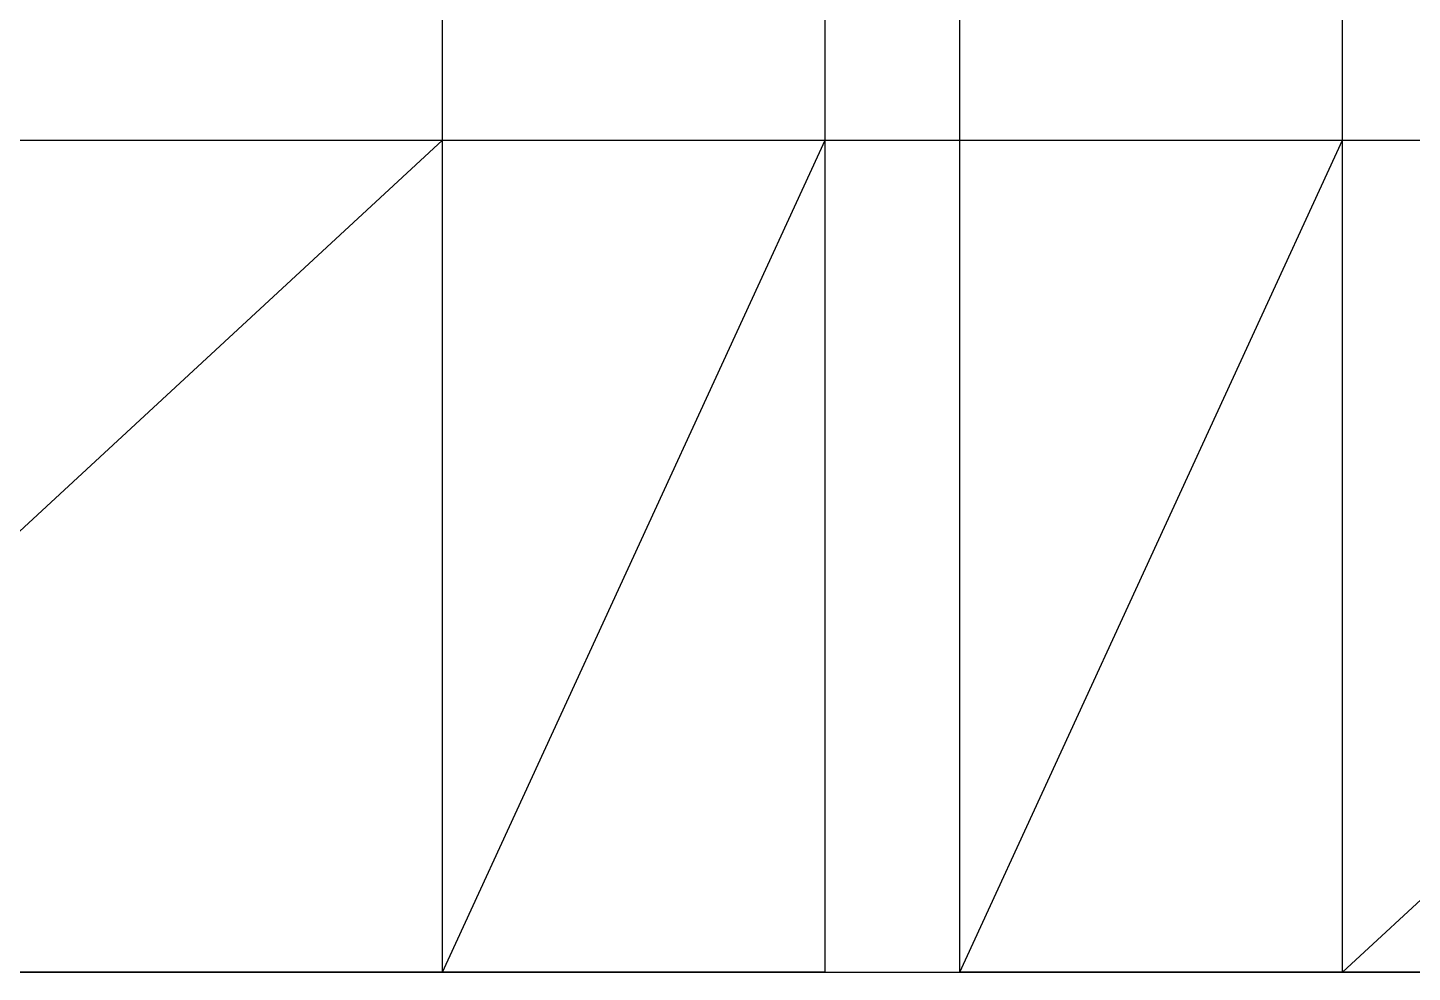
# Model space of a CAD drawing. Header units: metres. Extents: x -11.5 to 50.6, y -25 to 40.
# Drawn here: x 7.31 to 19.62, y 0 to 8.4 of the extents above; entities that cross this region are included whole.
import ezdxf

# ---------------------------------------------------------------- set-up
doc = ezdxf.new("R2010")
doc.units = ezdxf.units.M
for name, color, linetype in [('beam_x', 3, 'Continuous'), ('beam_y', 2, 'Continuous'), ('brace_xz', 6, 'Continuous'), ('column', 4, 'Continuous'), ('floor_brace', 5, 'Continuous'), ('shear_wall_xz', 7, 'Continuous')]:
    doc.layers.add(name, color=color, linetype=linetype)

msp = doc.modelspace()

# ---------------------------------------------------------------- linework, layer by layer
at = {"layer": 'beam_x'}
for p, q in [((3, 7.4), (11, 7.4)), ((3, 7.4, 15), (11, 7.4, 15)), ((3, 7.4, 27), (11, 7.4, 27)), ((3, 7.4, 39), (11, 7.4, 39)), ((3, 7.4, 51), (11, 7.4, 51)), ((3, 7.4, 63), (11, 7.4, 63)), ((3, 7.4, 75), (11, 7.4, 75)), ((3, 7.4, 87), (11, 7.4, 87)), ((3, 7.4, 99), (11, 7.4, 99)), ((3, 7.4, 111), (11, 7.4, 111)), ((3, 7.4, 123), (11, 7.4, 123)), ((3, 7.4, 135), (11, 7.4, 135)), ((3, 7.4, 147), (11, 7.4, 147)), ((11, 7.4), (14.4, 7.4)), ((11, 7.4, 15), (14.4, 7.4, 15)), ((11, 7.4, 27), (14.4, 7.4, 27)), ((11, 7.4, 39), (14.4, 7.4, 39)), ((11, 7.4, 51), (14.4, 7.4, 51)), ((11, 7.4, 63), (14.4, 7.4, 63)), ((11, 7.4, 75), (14.4, 7.4, 75)), ((11, 7.4, 87), (14.4, 7.4, 87)), ((11, 7.4, 99), (14.4, 7.4, 99)), ((11, 7.4, 111), (14.4, 7.4, 111)), ((11, 7.4, 123), (14.4, 7.4, 123)), ((11, 7.4, 135), (14.4, 7.4, 135)), ((11, 7.4, 147), (14.4, 7.4, 147)), ((14.4, 7.4), (15.6, 7.4)), ((14.4, 7.4, 9), (15.6, 7.4, 9)), ((14.4, 7.4, 15), (15.6, 7.4, 15)), ((14.4, 7.4, 21), (15.6, 7.4, 21)), ((14.4, 7.4, 27), (15.6, 7.4, 27)), ((14.4, 7.4, 33), (15.6, 7.4, 33)), ((14.4, 7.4, 39), (15.6, 7.4, 39)), ((14.4, 7.4, 45), (15.6, 7.4, 45)), ((14.4, 7.4, 51), (15.6, 7.4, 51)), ((14.4, 7.4, 57), (15.6, 7.4, 57)), ((14.4, 7.4, 63), (15.6, 7.4, 63)), ((14.4, 7.4, 69), (15.6, 7.4, 69)), ((14.4, 7.4, 75), (15.6, 7.4, 75)), ((14.4, 7.4, 81), (15.6, 7.4, 81)), ((14.4, 7.4, 87), (15.6, 7.4, 87)), ((14.4, 7.4, 93), (15.6, 7.4, 93)), ((14.4, 7.4, 99), (15.6, 7.4, 99)), ((14.4, 7.4, 105), (15.6, 7.4, 105)), ((14.4, 7.4, 111), (15.6, 7.4, 111)), ((14.4, 7.4, 117), (15.6, 7.4, 117)), ((14.4, 7.4, 123), (15.6, 7.4, 123)), ((14.4, 7.4, 129), (15.6, 7.4, 129)), ((14.4, 7.4, 135), (15.6, 7.4, 135)), ((14.4, 7.4, 141), (15.6, 7.4, 141)), ((14.4, 7.4, 147), (15.6, 7.4, 147)), ((14.4, 7.4, 153), (15.6, 7.4, 153)), ((15.6, 7.4), (19, 7.4)), ((15.6, 7.4, 15), (19, 7.4, 15)), ((15.6, 7.4, 27), (19, 7.4, 27)), ((15.6, 7.4, 39), (19, 7.4, 39)), ((15.6, 7.4, 51), (19, 7.4, 51)), ((15.6, 7.4, 63), (19, 7.4, 63)), ((15.6, 7.4, 75), (19, 7.4, 75)), ((15.6, 7.4, 87), (19, 7.4, 87)), ((15.6, 7.4, 99), (19, 7.4, 99)), ((15.6, 7.4, 111), (19, 7.4, 111)), ((15.6, 7.4, 123), (19, 7.4, 123)), ((15.6, 7.4, 135), (19, 7.4, 135)), ((15.6, 7.4, 147), (19, 7.4, 147)), ((19, 7.4), (27, 7.4)), ((19, 7.4, 15), (27, 7.4, 15)), ((19, 7.4, 27), (27, 7.4, 27)), ((19, 7.4, 39), (27, 7.4, 39)), ((19, 7.4, 51), (27, 7.4, 51)), ((19, 7.4, 63), (27, 7.4, 63)), ((19, 7.4, 75), (27, 7.4, 75)), ((19, 7.4, 87), (27, 7.4, 87)), ((19, 7.4, 99), (27, 7.4, 99)), ((19, 7.4, 111), (27, 7.4, 111)), ((19, 7.4, 123), (27, 7.4, 123)), ((19, 7.4, 135), (27, 7.4, 135)), ((19, 7.4, 147), (27, 7.4, 147)), ((3, 0), (11, 0)), ((3, 0, 9), (11, 0, 9)), ((3, 0, 15), (11, 0, 15)), ((3, 0, 21), (11, 0, 21)), ((3, 0, 27), (11, 0, 27)), ((3, 0, 33), (11, 0, 33)), ((3, 0, 39), (11, 0, 39)), ((3, 0, 45), (11, 0, 45)), ((3, 0, 51), (11, 0, 51)), ((3, 0, 57), (11, 0, 57)), ((3, 0, 63), (11, 0, 63)), ((3, 0, 69), (11, 0, 69)), ((3, 0, 75), (11, 0, 75)), ((3, 0, 81), (11, 0, 81)), ((3, 0, 87), (11, 0, 87)), ((3, 0, 93), (11, 0, 93)), ((3, 0, 99), (11, 0, 99)), ((3, 0, 105), (11, 0, 105)), ((3, 0, 111), (11, 0, 111)), ((3, 0, 117), (11, 0, 117)), ((3, 0, 123), (11, 0, 123)), ((3, 0, 129), (11, 0, 129)), ((3, 0, 135), (11, 0, 135)), ((3, 0, 141), (11, 0, 141)), ((3, 0, 147), (11, 0, 147)), ((3, 0, 153), (11, 0, 153)), ((11, 0), (14.4, 0)), ((11, 0, 9), (14.4, 0, 9)), ((11, 0, 15), (14.4, 0, 15)), ((11, 0, 21), (14.4, 0, 21)), ((11, 0, 27), (14.4, 0, 27)), ((11, 0, 33), (14.4, 0, 33)), ((11, 0, 39), (14.4, 0, 39)), ((11, 0, 45), (14.4, 0, 45)), ((11, 0, 51), (14.4, 0, 51)), ((11, 0, 57), (14.4, 0, 57)), ((11, 0, 63), (14.4, 0, 63)), ((11, 0, 69), (14.4, 0, 69)), ((11, 0, 75), (14.4, 0, 75)), ((11, 0, 81), (14.4, 0, 81)), ((11, 0, 87), (14.4, 0, 87)), ((11, 0, 93), (14.4, 0, 93)), ((11, 0, 99), (14.4, 0, 99)), ((11, 0, 105), (14.4, 0, 105)), ((11, 0, 111), (14.4, 0, 111)), ((11, 0, 117), (14.4, 0, 117)), ((11, 0, 123), (14.4, 0, 123)), ((11, 0, 129), (14.4, 0, 129)), ((11, 0, 135), (14.4, 0, 135)), ((11, 0, 141), (14.4, 0, 141)), ((11, 0, 147), (14.4, 0, 147)), ((11, 0, 153), (14.4, 0, 153)), ((14.4, 0), (15.6, 0)), ((14.4, 0, 9), (15.6, 0, 9)), ((14.4, 0, 15), (15.6, 0, 15)), ((14.4, 0, 21), (15.6, 0, 21)), ((14.4, 0, 27), (15.6, 0, 27)), ((14.4, 0, 33), (15.6, 0, 33)), ((14.4, 0, 39), (15.6, 0, 39)), ((14.4, 0, 45), (15.6, 0, 45)), ((14.4, 0, 51), (15.6, 0, 51)), ((14.4, 0, 57), (15.6, 0, 57)), ((14.4, 0, 63), (15.6, 0, 63)), ((14.4, 0, 69), (15.6, 0, 69)), ((14.4, 0, 75), (15.6, 0, 75)), ((14.4, 0, 81), (15.6, 0, 81)), ((14.4, 0, 87), (15.6, 0, 87)), ((14.4, 0, 93), (15.6, 0, 93)), ((14.4, 0, 99), (15.6, 0, 99)), ((14.4, 0, 105), (15.6, 0, 105)), ((14.4, 0, 111), (15.6, 0, 111)), ((14.4, 0, 117), (15.6, 0, 117)), ((14.4, 0, 123), (15.6, 0, 123)), ((14.4, 0, 129), (15.6, 0, 129)), ((14.4, 0, 135), (15.6, 0, 135)), ((14.4, 0, 141), (15.6, 0, 141)), ((14.4, 0, 147), (15.6, 0, 147)), ((14.4, 0, 153), (15.6, 0, 153)), ((15.6, 0), (19, 0)), ((15.6, 0, 9), (19, 0, 9)), ((15.6, 0, 15), (19, 0, 15)), ((15.6, 0, 21), (19, 0, 21)), ((15.6, 0, 27), (19, 0, 27)), ((15.6, 0, 33), (19, 0, 33)), ((15.6, 0, 39), (19, 0, 39)), ((15.6, 0, 45), (19, 0, 45)), ((15.6, 0, 51), (19, 0, 51)), ((15.6, 0, 57), (19, 0, 57)), ((15.6, 0, 63), (19, 0, 63)), ((15.6, 0, 69), (19, 0, 69)), ((15.6, 0, 75), (19, 0, 75)), ((15.6, 0, 81), (19, 0, 81)), ((15.6, 0, 87), (19, 0, 87)), ((15.6, 0, 93), (19, 0, 93)), ((15.6, 0, 99), (19, 0, 99)), ((15.6, 0, 105), (19, 0, 105)), ((15.6, 0, 111), (19, 0, 111)), ((15.6, 0, 117), (19, 0, 117)), ((15.6, 0, 123), (19, 0, 123)), ((15.6, 0, 129), (19, 0, 129)), ((15.6, 0, 135), (19, 0, 135)), ((15.6, 0, 141), (19, 0, 141)), ((15.6, 0, 147), (19, 0, 147)), ((15.6, 0, 153), (19, 0, 153)), ((19, 0), (27, 0)), ((19, 0, 9), (27, 0, 9)), ((19, 0, 15), (27, 0, 15)), ((19, 0, 21), (27, 0, 21)), ((19, 0, 27), (27, 0, 27)), ((19, 0, 33), (27, 0, 33)), ((19, 0, 39), (27, 0, 39)), ((19, 0, 45), (27, 0, 45)), ((19, 0, 51), (27, 0, 51)), ((19, 0, 57), (27, 0, 57)), ((19, 0, 63), (27, 0, 63)), ((19, 0, 69), (27, 0, 69)), ((19, 0, 75), (27, 0, 75)), ((19, 0, 81), (27, 0, 81)), ((19, 0, 87), (27, 0, 87)), ((19, 0, 93), (27, 0, 93)), ((19, 0, 99), (27, 0, 99)), ((19, 0, 105), (27, 0, 105)), ((19, 0, 111), (27, 0, 111)), ((19, 0, 117), (27, 0, 117)), ((19, 0, 123), (27, 0, 123)), ((19, 0, 129), (27, 0, 129)), ((19, 0, 135), (27, 0, 135)), ((19, 0, 141), (27, 0, 141)), ((19, 0, 147), (27, 0, 147)), ((19, 0, 153), (27, 0, 153))]:
    msp.add_line(p, q, dxfattribs=at)
at = {"layer": 'beam_y'}
for p, q in [((11, 7.4, 9), (11, 8.6, 9)), ((11, 7.4, 21), (11, 8.6, 21)), ((11, 7.4, 33), (11, 8.6, 33)), ((11, 7.4, 45), (11, 8.6, 45)), ((11, 7.4, 57), (11, 8.6, 57)), ((11, 7.4, 69), (11, 8.6, 69)), ((11, 7.4, 81), (11, 8.6, 81)), ((11, 7.4, 93), (11, 8.6, 93)), ((11, 7.4, 105), (11, 8.6, 105)), ((11, 7.4, 117), (11, 8.6, 117)), ((11, 7.4, 129), (11, 8.6, 129)), ((11, 7.4, 141), (11, 8.6, 141)), ((11, 7.4, 153), (11, 8.6, 153)), ((14.4, 7.4), (14.4, 8.6)), ((14.4, 7.4, 9), (14.4, 8.6, 9)), ((14.4, 7.4, 15), (14.4, 8.6, 15)), ((14.4, 7.4, 21), (14.4, 8.6, 21)), ((14.4, 7.4, 27), (14.4, 8.6, 27)), ((14.4, 7.4, 33), (14.4, 8.6, 33)), ((14.4, 7.4, 39), (14.4, 8.6, 39)), ((14.4, 7.4, 45), (14.4, 8.6, 45)), ((14.4, 7.4, 51), (14.4, 8.6, 51)), ((14.4, 7.4, 57), (14.4, 8.6, 57)), ((14.4, 7.4, 63), (14.4, 8.6, 63)), ((14.4, 7.4, 69), (14.4, 8.6, 69)), ((14.4, 7.4, 75), (14.4, 8.6, 75)), ((14.4, 7.4, 81), (14.4, 8.6, 81)), ((14.4, 7.4, 87), (14.4, 8.6, 87)), ((14.4, 7.4, 93), (14.4, 8.6, 93)), ((14.4, 7.4, 99), (14.4, 8.6, 99)), ((14.4, 7.4, 105), (14.4, 8.6, 105)), ((14.4, 7.4, 111), (14.4, 8.6, 111)), ((14.4, 7.4, 117), (14.4, 8.6, 117)), ((14.4, 7.4, 123), (14.4, 8.6, 123)), ((14.4, 7.4, 129), (14.4, 8.6, 129)), ((14.4, 7.4, 135), (14.4, 8.6, 135)), ((14.4, 7.4, 141), (14.4, 8.6, 141)), ((14.4, 7.4, 147), (14.4, 8.6, 147)), ((14.4, 7.4, 153), (14.4, 8.6, 153)), ((15.6, 7.4), (15.6, 8.6)), ((15.6, 7.4, 9), (15.6, 8.6, 9)), ((15.6, 7.4, 15), (15.6, 8.6, 15)), ((15.6, 7.4, 21), (15.6, 8.6, 21)), ((15.6, 7.4, 27), (15.6, 8.6, 27)), ((15.6, 7.4, 33), (15.6, 8.6, 33)), ((15.6, 7.4, 39), (15.6, 8.6, 39)), ((15.6, 7.4, 45), (15.6, 8.6, 45)), ((15.6, 7.4, 51), (15.6, 8.6, 51)), ((15.6, 7.4, 57), (15.6, 8.6, 57)), ((15.6, 7.4, 63), (15.6, 8.6, 63)), ((15.6, 7.4, 69), (15.6, 8.6, 69)), ((15.6, 7.4, 75), (15.6, 8.6, 75)), ((15.6, 7.4, 81), (15.6, 8.6, 81)), ((15.6, 7.4, 87), (15.6, 8.6, 87)), ((15.6, 7.4, 93), (15.6, 8.6, 93)), ((15.6, 7.4, 99), (15.6, 8.6, 99)), ((15.6, 7.4, 105), (15.6, 8.6, 105)), ((15.6, 7.4, 111), (15.6, 8.6, 111)), ((15.6, 7.4, 117), (15.6, 8.6, 117)), ((15.6, 7.4, 123), (15.6, 8.6, 123)), ((15.6, 7.4, 129), (15.6, 8.6, 129)), ((15.6, 7.4, 135), (15.6, 8.6, 135)), ((15.6, 7.4, 141), (15.6, 8.6, 141)), ((15.6, 7.4, 147), (15.6, 8.6, 147)), ((15.6, 7.4, 153), (15.6, 8.6, 153)), ((19, 7.4, 9), (19, 8.6, 9)), ((19, 7.4, 21), (19, 8.6, 21)), ((19, 7.4, 33), (19, 8.6, 33)), ((19, 7.4, 45), (19, 8.6, 45)), ((19, 7.4, 57), (19, 8.6, 57)), ((19, 7.4, 69), (19, 8.6, 69)), ((19, 7.4, 81), (19, 8.6, 81)), ((19, 7.4, 93), (19, 8.6, 93)), ((19, 7.4, 105), (19, 8.6, 105)), ((19, 7.4, 117), (19, 8.6, 117)), ((19, 7.4, 129), (19, 8.6, 129)), ((19, 7.4, 141), (19, 8.6, 141)), ((19, 7.4, 153), (19, 8.6, 153)), ((11, 0, 9), (11, 7.4, 9)), ((11, 0, 21), (11, 7.4, 21)), ((11, 0, 33), (11, 7.4, 33)), ((11, 0, 45), (11, 7.4, 45)), ((11, 0, 57), (11, 7.4, 57)), ((11, 0, 69), (11, 7.4, 69)), ((11, 0, 81), (11, 7.4, 81)), ((11, 0, 93), (11, 7.4, 93)), ((11, 0, 105), (11, 7.4, 105)), ((11, 0, 117), (11, 7.4, 117)), ((11, 0, 129), (11, 7.4, 129)), ((11, 0, 141), (11, 7.4, 141)), ((11, 0, 153), (11, 7.4, 153)), ((14.4, 0), (14.4, 7.4)), ((14.4, 0, 9), (14.4, 7.4, 9)), ((14.4, 0, 15), (14.4, 7.4, 15)), ((14.4, 0, 21), (14.4, 7.4, 21)), ((14.4, 0, 27), (14.4, 7.4, 27)), ((14.4, 0, 33), (14.4, 7.4, 33)), ((14.4, 0, 39), (14.4, 7.4, 39)), ((14.4, 0, 45), (14.4, 7.4, 45)), ((14.4, 0, 51), (14.4, 7.4, 51)), ((14.4, 0, 57), (14.4, 7.4, 57)), ((14.4, 0, 63), (14.4, 7.4, 63)), ((14.4, 0, 69), (14.4, 7.4, 69)), ((14.4, 0, 75), (14.4, 7.4, 75)), ((14.4, 0, 81), (14.4, 7.4, 81)), ((14.4, 0, 87), (14.4, 7.4, 87)), ((14.4, 0, 93), (14.4, 7.4, 93)), ((14.4, 0, 99), (14.4, 7.4, 99)), ((14.4, 0, 105), (14.4, 7.4, 105)), ((14.4, 0, 111), (14.4, 7.4, 111)), ((14.4, 0, 117), (14.4, 7.4, 117)), ((14.4, 0, 123), (14.4, 7.4, 123)), ((14.4, 0, 129), (14.4, 7.4, 129)), ((14.4, 0, 135), (14.4, 7.4, 135)), ((14.4, 0, 141), (14.4, 7.4, 141)), ((14.4, 0, 147), (14.4, 7.4, 147)), ((14.4, 0, 153), (14.4, 7.4, 153)), ((15.6, 0), (15.6, 7.4)), ((15.6, 0, 9), (15.6, 7.4, 9)), ((15.6, 0, 15), (15.6, 7.4, 15)), ((15.6, 0, 21), (15.6, 7.4, 21)), ((15.6, 0, 27), (15.6, 7.4, 27)), ((15.6, 0, 33), (15.6, 7.4, 33)), ((15.6, 0, 39), (15.6, 7.4, 39)), ((15.6, 0, 45), (15.6, 7.4, 45)), ((15.6, 0, 51), (15.6, 7.4, 51)), ((15.6, 0, 57), (15.6, 7.4, 57)), ((15.6, 0, 63), (15.6, 7.4, 63)), ((15.6, 0, 69), (15.6, 7.4, 69)), ((15.6, 0, 75), (15.6, 7.4, 75)), ((15.6, 0, 81), (15.6, 7.4, 81)), ((15.6, 0, 87), (15.6, 7.4, 87)), ((15.6, 0, 93), (15.6, 7.4, 93)), ((15.6, 0, 99), (15.6, 7.4, 99)), ((15.6, 0, 105), (15.6, 7.4, 105)), ((15.6, 0, 111), (15.6, 7.4, 111)), ((15.6, 0, 117), (15.6, 7.4, 117)), ((15.6, 0, 123), (15.6, 7.4, 123)), ((15.6, 0, 129), (15.6, 7.4, 129)), ((15.6, 0, 135), (15.6, 7.4, 135)), ((15.6, 0, 141), (15.6, 7.4, 141)), ((15.6, 0, 147), (15.6, 7.4, 147)), ((15.6, 0, 153), (15.6, 7.4, 153)), ((19, 0, 9), (19, 7.4, 9)), ((19, 0, 21), (19, 7.4, 21)), ((19, 0, 33), (19, 7.4, 33)), ((19, 0, 45), (19, 7.4, 45)), ((19, 0, 57), (19, 7.4, 57)), ((19, 0, 69), (19, 7.4, 69)), ((19, 0, 81), (19, 7.4, 81)), ((19, 0, 93), (19, 7.4, 93)), ((19, 0, 105), (19, 7.4, 105)), ((19, 0, 117), (19, 7.4, 117)), ((19, 0, 129), (19, 7.4, 129)), ((19, 0, 141), (19, 7.4, 141)), ((19, 0, 153), (19, 7.4, 153))]:
    msp.add_line(p, q, dxfattribs=at)
at = {"layer": 'brace_xz'}
for p, q in [((11, 0), (3, 0, 9)), ((11, 0, 51), (3, 0, 57)), ((11, 0, 99), (3, 0, 105)), ((11, 0, 147), (3, 0, 153)), ((11, 0, 51), (14.4, 0, 57)), ((14.4, 0, 51), (11, 0, 57)), ((11, 0, 63), (14.4, 0, 69)), ((14.4, 0, 63), (11, 0, 69)), ((11, 0, 75), (14.4, 0, 81)), ((14.4, 0, 75), (11, 0, 81)), ((11, 0, 87), (14.4, 0, 93)), ((14.4, 0, 87), (11, 0, 93)), ((11, 0, 99), (14.4, 0, 105)), ((14.4, 0, 99), (11, 0, 105)), ((11, 0, 111), (14.4, 0, 117)), ((14.4, 0, 111), (11, 0, 117)), ((11, 0, 123), (14.4, 0, 129)), ((14.4, 0, 123), (11, 0, 129)), ((11, 0, 135), (14.4, 0, 141)), ((14.4, 0, 135), (11, 0, 141)), ((11, 0, 147), (14.4, 0, 153)), ((14.4, 0, 147), (11, 0, 153)), ((15.6, 0, 51), (19, 0, 57)), ((19, 0, 51), (15.6, 0, 57)), ((15.6, 0, 63), (19, 0, 69)), ((19, 0, 63), (15.6, 0, 69)), ((15.6, 0, 75), (19, 0, 81)), ((19, 0, 75), (15.6, 0, 81)), ((15.6, 0, 87), (19, 0, 93)), ((19, 0, 87), (15.6, 0, 93)), ((15.6, 0, 99), (19, 0, 105)), ((19, 0, 99), (15.6, 0, 105)), ((15.6, 0, 111), (19, 0, 117)), ((19, 0, 111), (15.6, 0, 117)), ((15.6, 0, 123), (19, 0, 129)), ((19, 0, 123), (15.6, 0, 129)), ((15.6, 0, 135), (19, 0, 141)), ((19, 0, 135), (15.6, 0, 141)), ((15.6, 0, 147), (19, 0, 153)), ((19, 0, 147), (15.6, 0, 153)), ((27, 0), (19, 0, 9)), ((27, 0, 51), (19, 0, 57)), ((27, 0, 99), (19, 0, 105)), ((27, 0, 147), (19, 0, 153))]:
    msp.add_line(p, q, dxfattribs=at)
at = {"layer": 'column'}
for p, q in [((11, 7.4), (11, 7.4, 9)), ((11, 7.4, 9), (11, 7.4, 15)), ((11, 7.4, 15), (11, 7.4, 21)), ((11, 7.4, 21), (11, 7.4, 27)), ((11, 7.4, 27), (11, 7.4, 33)), ((11, 7.4, 33), (11, 7.4, 39)), ((11, 7.4, 39), (11, 7.4, 45)), ((11, 7.4, 45), (11, 7.4, 51)), ((11, 7.4, 51), (11, 7.4, 57)), ((11, 7.4, 57), (11, 7.4, 63)), ((11, 7.4, 63), (11, 7.4, 69)), ((11, 7.4, 69), (11, 7.4, 75)), ((11, 7.4, 75), (11, 7.4, 81)), ((11, 7.4, 81), (11, 7.4, 87)), ((11, 7.4, 87), (11, 7.4, 93)), ((11, 7.4, 93), (11, 7.4, 99)), ((11, 7.4, 99), (11, 7.4, 105)), ((11, 7.4, 105), (11, 7.4, 111)), ((11, 7.4, 111), (11, 7.4, 117)), ((11, 7.4, 117), (11, 7.4, 123)), ((11, 7.4, 123), (11, 7.4, 129)), ((11, 7.4, 129), (11, 7.4, 135)), ((11, 7.4, 135), (11, 7.4, 141)), ((11, 7.4, 141), (11, 7.4, 147)), ((11, 7.4, 147), (11, 7.4, 153)), ((14.4, 7.4), (14.4, 7.4, 9)), ((14.4, 7.4, 9), (14.4, 7.4, 15)), ((14.4, 7.4, 15), (14.4, 7.4, 21)), ((14.4, 7.4, 21), (14.4, 7.4, 27)), ((14.4, 7.4, 27), (14.4, 7.4, 33)), ((14.4, 7.4, 33), (14.4, 7.4, 39)), ((14.4, 7.4, 39), (14.4, 7.4, 45)), ((14.4, 7.4, 45), (14.4, 7.4, 51)), ((14.4, 7.4, 51), (14.4, 7.4, 57)), ((14.4, 7.4, 57), (14.4, 7.4, 63)), ((14.4, 7.4, 63), (14.4, 7.4, 69)), ((14.4, 7.4, 69), (14.4, 7.4, 75)), ((14.4, 7.4, 75), (14.4, 7.4, 81)), ((14.4, 7.4, 81), (14.4, 7.4, 87)), ((14.4, 7.4, 87), (14.4, 7.4, 93)), ((14.4, 7.4, 93), (14.4, 7.4, 99)), ((14.4, 7.4, 99), (14.4, 7.4, 105)), ((14.4, 7.4, 105), (14.4, 7.4, 111)), ((14.4, 7.4, 111), (14.4, 7.4, 117)), ((14.4, 7.4, 117), (14.4, 7.4, 123)), ((14.4, 7.4, 123), (14.4, 7.4, 129)), ((14.4, 7.4, 129), (14.4, 7.4, 135)), ((14.4, 7.4, 135), (14.4, 7.4, 141)), ((14.4, 7.4, 141), (14.4, 7.4, 147)), ((14.4, 7.4, 147), (14.4, 7.4, 153)), ((15.6, 7.4), (15.6, 7.4, 9)), ((15.6, 7.4, 9), (15.6, 7.4, 15)), ((15.6, 7.4, 15), (15.6, 7.4, 21)), ((15.6, 7.4, 21), (15.6, 7.4, 27)), ((15.6, 7.4, 27), (15.6, 7.4, 33)), ((15.6, 7.4, 33), (15.6, 7.4, 39)), ((15.6, 7.4, 39), (15.6, 7.4, 45)), ((15.6, 7.4, 45), (15.6, 7.4, 51)), ((15.6, 7.4, 51), (15.6, 7.4, 57)), ((15.6, 7.4, 57), (15.6, 7.4, 63)), ((15.6, 7.4, 63), (15.6, 7.4, 69)), ((15.6, 7.4, 69), (15.6, 7.4, 75)), ((15.6, 7.4, 75), (15.6, 7.4, 81)), ((15.6, 7.4, 81), (15.6, 7.4, 87)), ((15.6, 7.4, 87), (15.6, 7.4, 93)), ((15.6, 7.4, 93), (15.6, 7.4, 99)), ((15.6, 7.4, 99), (15.6, 7.4, 105)), ((15.6, 7.4, 105), (15.6, 7.4, 111)), ((15.6, 7.4, 111), (15.6, 7.4, 117)), ((15.6, 7.4, 117), (15.6, 7.4, 123)), ((15.6, 7.4, 123), (15.6, 7.4, 129)), ((15.6, 7.4, 129), (15.6, 7.4, 135)), ((15.6, 7.4, 135), (15.6, 7.4, 141)), ((15.6, 7.4, 141), (15.6, 7.4, 147)), ((15.6, 7.4, 147), (15.6, 7.4, 153)), ((19, 7.4), (19, 7.4, 9)), ((19, 7.4, 9), (19, 7.4, 15)), ((19, 7.4, 15), (19, 7.4, 21)), ((19, 7.4, 21), (19, 7.4, 27)), ((19, 7.4, 27), (19, 7.4, 33)), ((19, 7.4, 33), (19, 7.4, 39)), ((19, 7.4, 39), (19, 7.4, 45)), ((19, 7.4, 45), (19, 7.4, 51)), ((19, 7.4, 51), (19, 7.4, 57)), ((19, 7.4, 57), (19, 7.4, 63)), ((19, 7.4, 63), (19, 7.4, 69)), ((19, 7.4, 69), (19, 7.4, 75)), ((19, 7.4, 75), (19, 7.4, 81)), ((19, 7.4, 81), (19, 7.4, 87)), ((19, 7.4, 87), (19, 7.4, 93)), ((19, 7.4, 93), (19, 7.4, 99)), ((19, 7.4, 99), (19, 7.4, 105)), ((19, 7.4, 105), (19, 7.4, 111)), ((19, 7.4, 111), (19, 7.4, 117)), ((19, 7.4, 117), (19, 7.4, 123)), ((19, 7.4, 123), (19, 7.4, 129)), ((19, 7.4, 129), (19, 7.4, 135)), ((19, 7.4, 135), (19, 7.4, 141)), ((19, 7.4, 141), (19, 7.4, 147)), ((19, 7.4, 147), (19, 7.4, 153)), ((11, 0), (11, 0, 9)), ((11, 0, 9), (11, 0, 15)), ((11, 0, 15), (11, 0, 21)), ((11, 0, 21), (11, 0, 27)), ((11, 0, 27), (11, 0, 33)), ((11, 0, 33), (11, 0, 39)), ((11, 0, 39), (11, 0, 45)), ((11, 0, 45), (11, 0, 51)), ((11, 0, 51), (11, 0, 57)), ((11, 0, 57), (11, 0, 63)), ((11, 0, 63), (11, 0, 69)), ((11, 0, 69), (11, 0, 75)), ((11, 0, 75), (11, 0, 81)), ((11, 0, 81), (11, 0, 87)), ((11, 0, 87), (11, 0, 93)), ((11, 0, 93), (11, 0, 99)), ((11, 0, 99), (11, 0, 105)), ((11, 0, 105), (11, 0, 111)), ((11, 0, 111), (11, 0, 117)), ((11, 0, 117), (11, 0, 123)), ((11, 0, 123), (11, 0, 129)), ((11, 0, 129), (11, 0, 135)), ((11, 0, 135), (11, 0, 141)), ((11, 0, 141), (11, 0, 147)), ((11, 0, 147), (11, 0, 153)), ((14.4, 0), (14.4, 0, 9)), ((14.4, 0, 9), (14.4, 0, 15)), ((14.4, 0, 15), (14.4, 0, 21)), ((14.4, 0, 21), (14.4, 0, 27)), ((14.4, 0, 27), (14.4, 0, 33)), ((14.4, 0, 33), (14.4, 0, 39)), ((14.4, 0, 39), (14.4, 0, 45)), ((14.4, 0, 45), (14.4, 0, 51)), ((14.4, 0, 51), (14.4, 0, 57)), ((14.4, 0, 57), (14.4, 0, 63)), ((14.4, 0, 63), (14.4, 0, 69)), ((14.4, 0, 69), (14.4, 0, 75)), ((14.4, 0, 75), (14.4, 0, 81)), ((14.4, 0, 81), (14.4, 0, 87)), ((14.4, 0, 87), (14.4, 0, 93)), ((14.4, 0, 93), (14.4, 0, 99)), ((14.4, 0, 99), (14.4, 0, 105)), ((14.4, 0, 105), (14.4, 0, 111)), ((14.4, 0, 111), (14.4, 0, 117)), ((14.4, 0, 117), (14.4, 0, 123)), ((14.4, 0, 123), (14.4, 0, 129)), ((14.4, 0, 129), (14.4, 0, 135)), ((14.4, 0, 135), (14.4, 0, 141)), ((14.4, 0, 141), (14.4, 0, 147)), ((14.4, 0, 147), (14.4, 0, 153)), ((15.6, 0), (15.6, 0, 9)), ((15.6, 0, 9), (15.6, 0, 15)), ((15.6, 0, 15), (15.6, 0, 21)), ((15.6, 0, 21), (15.6, 0, 27)), ((15.6, 0, 27), (15.6, 0, 33)), ((15.6, 0, 33), (15.6, 0, 39)), ((15.6, 0, 39), (15.6, 0, 45)), ((15.6, 0, 45), (15.6, 0, 51)), ((15.6, 0, 51), (15.6, 0, 57)), ((15.6, 0, 57), (15.6, 0, 63)), ((15.6, 0, 63), (15.6, 0, 69)), ((15.6, 0, 69), (15.6, 0, 75)), ((15.6, 0, 75), (15.6, 0, 81)), ((15.6, 0, 81), (15.6, 0, 87)), ((15.6, 0, 87), (15.6, 0, 93)), ((15.6, 0, 93), (15.6, 0, 99)), ((15.6, 0, 99), (15.6, 0, 105)), ((15.6, 0, 105), (15.6, 0, 111)), ((15.6, 0, 111), (15.6, 0, 117)), ((15.6, 0, 117), (15.6, 0, 123)), ((15.6, 0, 123), (15.6, 0, 129)), ((15.6, 0, 129), (15.6, 0, 135)), ((15.6, 0, 135), (15.6, 0, 141)), ((15.6, 0, 141), (15.6, 0, 147)), ((15.6, 0, 147), (15.6, 0, 153)), ((19, 0), (19, 0, 9)), ((19, 0, 9), (19, 0, 15)), ((19, 0, 15), (19, 0, 21)), ((19, 0, 21), (19, 0, 27)), ((19, 0, 27), (19, 0, 33)), ((19, 0, 33), (19, 0, 39)), ((19, 0, 39), (19, 0, 45)), ((19, 0, 45), (19, 0, 51)), ((19, 0, 51), (19, 0, 57)), ((19, 0, 57), (19, 0, 63)), ((19, 0, 63), (19, 0, 69)), ((19, 0, 69), (19, 0, 75)), ((19, 0, 75), (19, 0, 81)), ((19, 0, 81), (19, 0, 87)), ((19, 0, 87), (19, 0, 93)), ((19, 0, 93), (19, 0, 99)), ((19, 0, 99), (19, 0, 105)), ((19, 0, 105), (19, 0, 111)), ((19, 0, 111), (19, 0, 117)), ((19, 0, 117), (19, 0, 123)), ((19, 0, 123), (19, 0, 129)), ((19, 0, 129), (19, 0, 135)), ((19, 0, 135), (19, 0, 141)), ((19, 0, 141), (19, 0, 147)), ((19, 0, 147), (19, 0, 153))]:
    msp.add_line(p, q, dxfattribs=at)
at = {"layer": 'floor_brace'}
for p, q in [((3, 0), (11, 7.4)), ((3, 0, 75), (11, 7.4, 75)), ((3, 0, 147), (11, 7.4, 147)), ((11, 0), (14.4, 7.4)), ((11, 0, 75), (14.4, 7.4, 75)), ((11, 0, 147), (14.4, 7.4, 147)), ((15.6, 0), (19, 7.4)), ((15.6, 0, 75), (19, 7.4, 75)), ((15.6, 0, 147), (19, 7.4, 147)), ((19, 0), (27, 7.4)), ((19, 0, 75), (27, 7.4, 75)), ((19, 0, 147), (27, 7.4, 147))]:
    msp.add_line(p, q, dxfattribs=at)
at = {"layer": 'shear_wall_xz'}
for p, q in [((11, 0), (14.4, 0, 9)), ((14.4, 0), (11, 0, 9)), ((11, 0, 9), (14.4, 0, 15)), ((14.4, 0, 9), (11, 0, 15)), ((11, 0, 15), (14.4, 0, 21)), ((14.4, 0, 15), (11, 0, 21)), ((11, 0, 21), (14.4, 0, 27)), ((14.4, 0, 21), (11, 0, 27)), ((11, 0, 27), (14.4, 0, 33)), ((14.4, 0, 27), (11, 0, 33)), ((11, 0, 33), (14.4, 0, 39)), ((14.4, 0, 33), (11, 0, 39)), ((11, 0, 39), (14.4, 0, 45)), ((14.4, 0, 39), (11, 0, 45)), ((15.6, 0), (19, 0, 9)), ((19, 0), (15.6, 0, 9)), ((15.6, 0, 9), (19, 0, 15)), ((19, 0, 9), (15.6, 0, 15)), ((15.6, 0, 15), (19, 0, 21)), ((19, 0, 15), (15.6, 0, 21)), ((15.6, 0, 21), (19, 0, 27)), ((19, 0, 21), (15.6, 0, 27)), ((15.6, 0, 27), (19, 0, 33)), ((19, 0, 27), (15.6, 0, 33)), ((15.6, 0, 33), (19, 0, 39)), ((19, 0, 33), (15.6, 0, 39)), ((15.6, 0, 39), (19, 0, 45)), ((19, 0, 39), (15.6, 0, 45))]:
    msp.add_line(p, q, dxfattribs=at)

doc.saveas('drawing.dxf')
